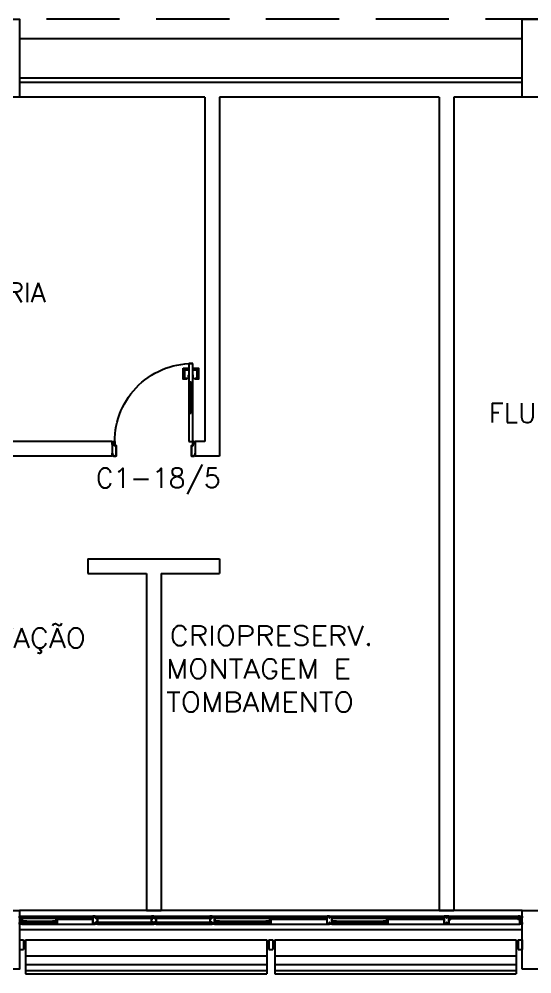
# Model space of a CAD drawing. Header units: millimetres. Extents: x 2801 to 3319, y 1187 to 1422.
# Drawn here: x 3003.17 to 3008.42, y 1251.3 to 1261.07 of the extents above; entities that cross this region are included whole.
import ezdxf

# ---------------------------------------------------------------- set-up
doc = ezdxf.new("R2010")
doc.units = ezdxf.units.MM
doc.linetypes.add('HIDDEN', pattern=[0.375, 0.25, -0.125])
for name, color, linetype in [('AR-ALV', 2, 'Continuous'), ('AR-BRISES', 1, 'Continuous'), ('AR-ESQ', 1, 'Continuous'), ('AR-ESTC', 3, 'Continuous'), ('AR-PEITORIL', 1, 'Continuous'), ('AR-PORTA', 1, 'Continuous'), ('AR-PROJ', 1, 'HIDDEN'), ('AR-SHAFT', 1, 'Continuous'), ('BR-LINHAS', 1, 'Continuous'), ('BR-MONTANTE', 242, 'Continuous'), ('BR-PAINEL', 1, 'Continuous'), ('BR-SUPORTE', 1, 'Continuous'), ('DT-ESQ-BAGUETE-C', 2, 'Continuous'), ('DT-ESQ-BAGUETE-V', 1, 'Continuous'), ('DT-ESQ-CHAPA DOBRADA-V', 1, 'Continuous'), ('DT-ESQ-MARCO-V', 1, 'Continuous'), ('DT-ESQ-PERFIL CADEIRA-C', 2, 'Continuous'), ('DT-ESQ-PERFIL CADEIRA-V', 1, 'Continuous'), ('DT-ESQ-PERFIL U SIMPLES-C', 2, 'Continuous'), ('DT-ESQ-PERFIL U-C', 2, 'Continuous'), ('DT-ESQ-PERFIL U-V', 1, 'Continuous'), ('DT-ESQ-VIDRO-C', 2, 'Continuous'), ('DT-ESQ-VIDRO-V', 2, 'Continuous'), ('ENDEREÇO', 2, 'Continuous'), ('maçaneta', 1, 'Continuous'), ('mov', 1, 'Continuous'), ('PM-PERFIL U-C', 2, 'Continuous'), ('PM-VIDRO', 1, 'Continuous'), ('pm1', 2, 'Continuous'), ('pm2', 2, 'Continuous'), ('TEXTO', 2, 'Continuous')]:
    doc.layers.add(name, color=color, linetype=linetype)
doc.styles.add('S16', font='simplex.shx', dxfattribs={"width": 1.1, "height": 0.16})
doc.styles.add('UNB-100', font='simplex.shx', dxfattribs={"height": 0.2})
doc.styles.add('UNB1-100', font='simplex.shx', dxfattribs={"height": 0.2})

# ---------------------------------------------------------------- blocks, each defined once
blk = doc.blocks.new('EF22-P')
at = {"layer": 'DT-ESQ-BAGUETE-C', "ltscale": 0.1}
for points in [[(0.4225, -0.08), (0.409, -0.08), (0.409, -0.0785), (0.422, -0.0785, 0.414214), (0.4225, -0.078), (0.4225, -0.067, 0.414214), (0.422, -0.0665), (0.409, -0.0665), (0.409, -0.065), (0.4225, -0.065, -0.414214), (0.424, -0.0665), (0.424, -0.0785, -0.414214)], [(0.7015, -0.08), (0.715, -0.08), (0.715, -0.0785), (0.702, -0.0785, -0.414214), (0.7015, -0.078), (0.7015, -0.067, -0.414214), (0.702, -0.0665), (0.715, -0.0665), (0.715, -0.065), (0.7015, -0.065, 0.414214), (0.7, -0.0665), (0.7, -0.0785, 0.414214)], [(2.61, -0.08), (2.5965, -0.08), (2.5965, -0.0785), (2.6095, -0.0785, 0.414214), (2.61, -0.078), (2.61, -0.067, 0.414214), (2.6095, -0.0665), (2.5965, -0.0665), (2.5965, -0.065), (2.61, -0.065, -0.414214), (2.6115, -0.0665), (2.6115, -0.0785, -0.414214)], [(3.1015, -0.08), (3.115, -0.08), (3.115, -0.0785), (3.102, -0.0785, -0.414214), (3.1015, -0.078), (3.1015, -0.067, -0.414214), (3.102, -0.0665), (3.115, -0.0665), (3.115, -0.065), (3.1015, -0.065, 0.414214), (3.1, -0.0665), (3.1, -0.0785, 0.414214)], [(3.81, -0.08), (3.7965, -0.08), (3.7965, -0.0785), (3.8095, -0.0785, 0.414214), (3.81, -0.078), (3.81, -0.067, 0.414214), (3.8095, -0.0665), (3.7965, -0.0665), (3.7965, -0.065), (3.81, -0.065, -0.414214), (3.8115, -0.0665), (3.8115, -0.0785, -0.414214)], [(4.3015, -0.08), (4.315, -0.08), (4.315, -0.0785), (4.302, -0.0785, -0.414214), (4.3015, -0.078), (4.3015, -0.067, -0.414214), (4.302, -0.0665), (4.315, -0.0665), (4.315, -0.065), (4.3015, -0.065, 0.414214), (4.3, -0.0665), (4.3, -0.0785, 0.414214)], [(4.414, -0.075), (4.4005, -0.075), (4.4005, -0.0735), (4.414, -0.0735), (4.414, -0.0615), (4.4005, -0.0615), (4.4005, -0.06), (4.414, -0.06, -0.414214), (4.4155, -0.0615), (4.4155, -0.0735, -0.414214)], [(5.111, -0.075), (5.1245, -0.075), (5.1245, -0.0735), (5.111, -0.0735), (5.111, -0.0615), (5.1245, -0.0615), (5.1245, -0.06), (5.111, -0.06, 0.414214), (5.1095, -0.0615), (5.1095, -0.0735, 0.414214)], [(0.0735, -0.125), (0.06, -0.125), (0.06, -0.1235), (0.073, -0.1235, 0.414214), (0.0735, -0.123), (0.0735, -0.112, 0.414214), (0.073, -0.1115), (0.06, -0.1115), (0.06, -0.11), (0.0735, -0.11, -0.414214), (0.075, -0.1115), (0.075, -0.1235, -0.414214)], [(0.339, -0.125), (0.3525, -0.125), (0.3525, -0.1235), (0.3395, -0.1235, -0.414214), (0.339, -0.123), (0.339, -0.112, -0.414214), (0.3395, -0.1115), (0.3525, -0.1115), (0.3525, -0.11), (0.339, -0.11, 0.414214), (0.3375, -0.1115), (0.3375, -0.1235, 0.414214)], [(2.0485, -0.125), (2.035, -0.125), (2.035, -0.1235), (2.048, -0.1235, 0.414214), (2.0485, -0.123), (2.0485, -0.112, 0.414214), (2.048, -0.1115), (2.035, -0.1115), (2.035, -0.11), (2.0485, -0.11, -0.414214), (2.05, -0.1115), (2.05, -0.1235, -0.414214)], [(2.5265, -0.125), (2.54, -0.125), (2.54, -0.1235), (2.527, -0.1235, -0.414214), (2.5265, -0.123), (2.5265, -0.112, -0.414214), (2.527, -0.1115), (2.54, -0.1115), (2.54, -0.11), (2.5265, -0.11, 0.414214), (2.525, -0.1115), (2.525, -0.1235, 0.414214)], [(3.2485, -0.125), (3.235, -0.125), (3.235, -0.1235), (3.248, -0.1235, 0.414214), (3.2485, -0.123), (3.2485, -0.112, 0.414214), (3.248, -0.1115), (3.235, -0.1115), (3.235, -0.11), (3.2485, -0.11, -0.414214), (3.25, -0.1115), (3.25, -0.1235, -0.414214)], [(3.7265, -0.125), (3.74, -0.125), (3.74, -0.1235), (3.727, -0.1235, -0.414214), (3.7265, -0.123), (3.7265, -0.112, -0.414214), (3.727, -0.1115), (3.74, -0.1115), (3.74, -0.11), (3.7265, -0.11, 0.414214), (3.725, -0.1115), (3.725, -0.1235, 0.414214)]]:
    blk.add_lwpolyline(points, format="xyb", close=True, dxfattribs=at)
at = {"layer": 'DT-ESQ-BAGUETE-V', "ltscale": 0.1}
for p, q in [((0.4225, -0.065), (0.7015, -0.065)), ((2.61, -0.065), (3.1015, -0.065)), ((3.81, -0.065), (4.3015, -0.065)), ((0.0735, -0.11), (0.339, -0.11)), ((2.0485, -0.11), (2.5265, -0.11)), ((3.2485, -0.11), (3.7265, -0.11))]:
    blk.add_line(p, q, dxfattribs=at)
at = {"layer": 'DT-ESQ-CHAPA DOBRADA-V', "ltscale": 0.1}
for p, q in [((0.025, -0.077), (0.374, -0.077)), ((0.025, -0.08), (0.374, -0.08)), ((2, -0.077), (2.5615, -0.077)), ((2, -0.08), (2.5615, -0.08)), ((3.2, -0.077), (3.7615, -0.077)), ((3.2, -0.08), (3.7615, -0.08))]:
    blk.add_line(p, q, dxfattribs=at)
at = {"layer": 'DT-ESQ-MARCO-V', "ltscale": 0.1}
for p, q in [((0.7985, -0.06), (1.3515, -0.06)), ((1.3985, -0.06), (1.9515, -0.06)), ((4.3985, -0.06), (5.1265, -0.06)), ((0.7985, -0.14), (1.3515, -0.14)), ((1.3985, -0.14), (1.9515, -0.14)), ((4.3985, -0.14), (5.1265, -0.14))]:
    blk.add_line(p, q, dxfattribs=at)
at = {"layer": 'DT-ESQ-PERFIL CADEIRA-C', "ltscale": 0.1}
for p, q in [((0.376, -0.0885), (0.4225, -0.0885)), ((0.75, -0.0885), (0.7015, -0.0885)), ((2.5635, -0.0885), (2.61, -0.0885)), ((3.15, -0.0885), (3.1015, -0.0885)), ((3.7635, -0.0885), (3.81, -0.0885)), ((4.35, -0.0885), (4.3015, -0.0885)), ((0.025, -0.1335), (0.0735, -0.1335)), ((0.3855, -0.1335), (0.339, -0.1335)), ((2, -0.1335), (2.0485, -0.1335)), ((2.573, -0.1335), (2.5265, -0.1335)), ((3.2, -0.1335), (3.2485, -0.1335)), ((3.773, -0.1335), (3.7265, -0.1335))]:
    blk.add_line(p, q, dxfattribs=at)
for points in [[(0.4225, -0.087, -1), (0.4225, -0.09), (0.376, -0.09, -0.414214), (0.374, -0.088), (0.374, -0.067, -0.414214), (0.376, -0.065), (0.4075, -0.065, -0.414214), (0.409, -0.0665), (0.409, -0.087)], [(0.409, -0.0885, -0.198913), (0.4079, -0.0881, -0.198913), (0.4075, -0.087), (0.4075, -0.067, 0.414214), (0.407, -0.0665), (0.376, -0.0665, 0.414214), (0.3755, -0.067), (0.3755, -0.088, 0.414214), (0.376, -0.0885)], [(0.7015, -0.09), (0.75, -0.09), (0.75, -0.0885), (0.715, -0.0885, 0.198912), (0.7161, -0.0881, 0.198913), (0.7165, -0.087), (0.7165, -0.067, -0.414214), (0.717, -0.0665), (0.75, -0.0665), (0.75, -0.065), (0.7165, -0.065, 0.414214), (0.715, -0.0665), (0.715, -0.0785), (0.715, -0.08), (0.715, -0.087), (0.7015, -0.087, 1)], [(2.61, -0.087, -1), (2.61, -0.09), (2.5635, -0.09, -0.414214), (2.5615, -0.088), (2.5615, -0.067, -0.414214), (2.5635, -0.065), (2.595, -0.065, -0.414214), (2.5965, -0.0665), (2.5965, -0.087)], [(2.5965, -0.0885, -0.198913), (2.5954, -0.0881, -0.198913), (2.595, -0.087), (2.595, -0.067, 0.414214), (2.5945, -0.0665), (2.5635, -0.0665, 0.414214), (2.563, -0.067), (2.563, -0.088, 0.414214), (2.5635, -0.0885)], [(3.1015, -0.09), (3.15, -0.09), (3.15, -0.0885), (3.115, -0.0885, 0.198912), (3.1161, -0.0881, 0.198913), (3.1165, -0.087), (3.1165, -0.067, -0.414214), (3.117, -0.0665), (3.15, -0.0665), (3.15, -0.065), (3.1165, -0.065, 0.414214), (3.115, -0.0665), (3.115, -0.0785), (3.115, -0.08), (3.115, -0.087), (3.1015, -0.087, 1)], [(3.81, -0.087, -1), (3.81, -0.09), (3.7635, -0.09, -0.414214), (3.7615, -0.088), (3.7615, -0.067, -0.414214), (3.7635, -0.065), (3.795, -0.065, -0.414214), (3.7965, -0.0665), (3.7965, -0.087)], [(3.7965, -0.0885, -0.198913), (3.7954, -0.0881, -0.198913), (3.795, -0.087), (3.795, -0.067, 0.414214), (3.7945, -0.0665), (3.7635, -0.0665, 0.414214), (3.763, -0.067), (3.763, -0.088, 0.414214), (3.7635, -0.0885)], [(4.3015, -0.09), (4.35, -0.09), (4.35, -0.0885), (4.315, -0.0885, 0.198912), (4.3161, -0.0881, 0.198913), (4.3165, -0.087), (4.3165, -0.067, -0.414214), (4.317, -0.0665), (4.35, -0.0665), (4.35, -0.065), (4.3165, -0.065, 0.414214), (4.315, -0.0665), (4.315, -0.0785), (4.315, -0.08), (4.315, -0.087), (4.3015, -0.087, 1)], [(0.0735, -0.135), (0.025, -0.135), (0.025, -0.1335), (0.06, -0.1335, -0.198912), (0.0589, -0.1331, -0.198913), (0.0585, -0.132), (0.0585, -0.112, 0.414214), (0.058, -0.1115), (0.025, -0.1115), (0.025, -0.11), (0.0585, -0.11, -0.414214), (0.06, -0.1115), (0.06, -0.1235), (0.06, -0.125), (0.06, -0.132), (0.0735, -0.132, -1)], [(0.339, -0.132, 1), (0.339, -0.135), (0.3855, -0.135, 0.414214), (0.3875, -0.133), (0.3875, -0.112, 0.414214), (0.3855, -0.11), (0.354, -0.11, 0.414214), (0.3525, -0.1115), (0.3525, -0.132)], [(0.3525, -0.1335, 0.198913), (0.3536, -0.1331, 0.198913), (0.354, -0.132), (0.354, -0.112, -0.414214), (0.3545, -0.1115), (0.3855, -0.1115, -0.414214), (0.386, -0.112), (0.386, -0.133, -0.414214), (0.3855, -0.1335)], [(2.0485, -0.135), (2, -0.135), (2, -0.1335), (2.035, -0.1335, -0.198912), (2.0339, -0.1331, -0.198913), (2.0335, -0.132), (2.0335, -0.112, 0.414214), (2.033, -0.1115), (2, -0.1115), (2, -0.11), (2.0335, -0.11, -0.414214), (2.035, -0.1115), (2.035, -0.1235), (2.035, -0.125), (2.035, -0.132), (2.0485, -0.132, -1)], [(2.5265, -0.132, 1), (2.5265, -0.135), (2.573, -0.135, 0.414214), (2.575, -0.133), (2.575, -0.112, 0.414214), (2.573, -0.11), (2.5415, -0.11, 0.414214), (2.54, -0.1115), (2.54, -0.132)], [(2.54, -0.1335, 0.198913), (2.5411, -0.1331, 0.198913), (2.5415, -0.132), (2.5415, -0.112, -0.414214), (2.542, -0.1115), (2.573, -0.1115, -0.414214), (2.5735, -0.112), (2.5735, -0.133, -0.414214), (2.573, -0.1335)], [(3.2485, -0.135), (3.2, -0.135), (3.2, -0.1335), (3.235, -0.1335, -0.198912), (3.2339, -0.1331, -0.198913), (3.2335, -0.132), (3.2335, -0.112, 0.414214), (3.233, -0.1115), (3.2, -0.1115), (3.2, -0.11), (3.2335, -0.11, -0.414214), (3.235, -0.1115), (3.235, -0.1235), (3.235, -0.125), (3.235, -0.132), (3.2485, -0.132, -1)], [(3.7265, -0.132, 1), (3.7265, -0.135), (3.773, -0.135, 0.414214), (3.775, -0.133), (3.775, -0.112, 0.414214), (3.773, -0.11), (3.7415, -0.11, 0.414214), (3.74, -0.1115), (3.74, -0.132)], [(3.74, -0.1335, 0.198913), (3.7411, -0.1331, 0.198913), (3.7415, -0.132), (3.7415, -0.112, -0.414214), (3.742, -0.1115), (3.773, -0.1115, -0.414214), (3.7735, -0.112), (3.7735, -0.133, -0.414214), (3.773, -0.1335)]]:
    blk.add_lwpolyline(points, format="xyb", close=True, dxfattribs=at)
at = {"layer": 'DT-ESQ-PERFIL CADEIRA-V', "ltscale": 0.1}
for p, q in [((0.4075, -0.09), (0.7015, -0.09)), ((2.595, -0.09), (3.1015, -0.09)), ((3.795, -0.09), (4.3015, -0.09)), ((0.0735, -0.135), (0.339, -0.135)), ((2.0485, -0.135), (2.5265, -0.135)), ((3.2485, -0.135), (3.7265, -0.135))]:
    blk.add_line(p, q, dxfattribs=at)
at = {"layer": 'DT-ESQ-PERFIL U SIMPLES-C', "ltscale": 0.1}
for points in [[(0.376, -0.102), (0.384, -0.102), (0.384, -0.1005), (0.376, -0.1005, -0.414214), (0.3755, -0.1), (0.3755, -0.092, -0.414214), (0.376, -0.0915), (0.384, -0.0915), (0.384, -0.09), (0.376, -0.09, 0.414214), (0.374, -0.092), (0.374, -0.1, 0.414214)], [(2.5635, -0.102), (2.5715, -0.102), (2.5715, -0.1005), (2.5635, -0.1005, -0.414214), (2.563, -0.1), (2.563, -0.092, -0.414214), (2.5635, -0.0915), (2.5715, -0.0915), (2.5715, -0.09), (2.5635, -0.09, 0.414214), (2.5615, -0.092), (2.5615, -0.1, 0.414214)], [(3.7635, -0.102), (3.7715, -0.102), (3.7715, -0.1005), (3.7635, -0.1005, -0.414214), (3.763, -0.1), (3.763, -0.092, -0.414214), (3.7635, -0.0915), (3.7715, -0.0915), (3.7715, -0.09), (3.7635, -0.09, 0.414214), (3.7615, -0.092), (3.7615, -0.1, 0.414214)], [(0.3855, -0.098), (0.3775, -0.098), (0.3775, -0.0995), (0.3855, -0.0995, -0.414214), (0.386, -0.1), (0.386, -0.108, -0.414214), (0.3855, -0.1085), (0.3775, -0.1085), (0.3775, -0.11), (0.3855, -0.11, 0.414214), (0.3875, -0.108), (0.3875, -0.1, 0.414214)], [(2.573, -0.098), (2.565, -0.098), (2.565, -0.0995), (2.573, -0.0995, -0.414214), (2.5735, -0.1), (2.5735, -0.108, -0.414214), (2.573, -0.1085), (2.565, -0.1085), (2.565, -0.11), (2.573, -0.11, 0.414214), (2.575, -0.108), (2.575, -0.1, 0.414214)], [(3.773, -0.098), (3.765, -0.098), (3.765, -0.0995), (3.773, -0.0995, -0.414214), (3.7735, -0.1), (3.7735, -0.108, -0.414214), (3.773, -0.1085), (3.765, -0.1085), (3.765, -0.11), (3.773, -0.11, 0.414214), (3.775, -0.108), (3.775, -0.1, 0.414214)]]:
    blk.add_lwpolyline(points, format="xyb", close=True, dxfattribs=at)
at = {"layer": 'DT-ESQ-PERFIL U-C', "ltscale": 0.1}
for points in [[(0, -0.0615, -0.414214), (0.0015, -0.06), (0.0235, -0.06, -0.414214), (0.025, -0.0615), (0.025, -0.1385, -0.414214), (0.0235, -0.14), (0.0015, -0.14, -0.414214), (0, -0.1385), (0, -0.125), (0.0015, -0.125), (0.0015, -0.138, 0.414214), (0.002, -0.1385), (0.023, -0.1385, 0.414214), (0.0235, -0.138), (0.0235, -0.062, 0.414214), (0.023, -0.0615), (0.002, -0.0615, 0.414214), (0.0015, -0.062), (0.0015, -0.075), (0, -0.075)], [(0.775, -0.0615, 0.414214), (0.7735, -0.06), (0.7515, -0.06, 0.414214), (0.75, -0.0615), (0.75, -0.1385, 0.414214), (0.7515, -0.14), (0.7735, -0.14, 0.414214), (0.775, -0.1385), (0.775, -0.125), (0.7735, -0.125), (0.7735, -0.138, -0.414214), (0.773, -0.1385), (0.752, -0.1385, -0.414214), (0.7515, -0.138), (0.7515, -0.062, -0.414214), (0.752, -0.0615), (0.773, -0.0615, -0.414214), (0.7735, -0.062), (0.7735, -0.075), (0.775, -0.075)], [(0.8, -0.1285), (0.8, -0.1385, -0.414214), (0.7985, -0.14), (0.7765, -0.14, -0.414214), (0.775, -0.1385), (0.775, -0.125), (0.7765, -0.125), (0.7765, -0.138, 0.414214), (0.777, -0.1385), (0.798, -0.1385, 0.414214), (0.7985, -0.138), (0.7985, -0.1285), (0.7855, -0.1285, -0.414214), (0.784, -0.127), (0.784, -0.117, -0.414214), (0.7855, -0.1155), (0.7985, -0.1155), (0.7985, -0.0845), (0.7855, -0.0845, -0.414214), (0.784, -0.083), (0.784, -0.073, -0.414214), (0.7855, -0.0715), (0.7985, -0.0715), (0.7985, -0.062, 0.414214), (0.798, -0.0615), (0.777, -0.0615, 0.414214), (0.7765, -0.062), (0.7765, -0.075), (0.775, -0.075), (0.775, -0.0615, -0.414214), (0.7765, -0.06), (0.7985, -0.06, -0.414214), (0.8, -0.0615), (0.8, -0.0715, -0.414214), (0.7985, -0.073), (0.7855, -0.073), (0.7855, -0.083), (0.7985, -0.083), (0.7985, -0.083, -0.414214), (0.8, -0.0845), (0.8, -0.1155, -0.414214), (0.7985, -0.117), (0.7985, -0.117), (0.7855, -0.117), (0.7855, -0.127), (0.7985, -0.127, -0.414214)], [(1.35, -0.1285), (1.35, -0.1385, 0.414214), (1.3515, -0.14), (1.3735, -0.14, 0.414214), (1.375, -0.1385), (1.375, -0.125), (1.3735, -0.125), (1.3735, -0.138, -0.414214), (1.373, -0.1385), (1.352, -0.1385, -0.414214), (1.3515, -0.138), (1.3515, -0.1285), (1.3645, -0.1285, 0.414214), (1.366, -0.127), (1.366, -0.117, 0.414214), (1.3645, -0.1155), (1.3515, -0.1155), (1.3515, -0.0845), (1.3645, -0.0845, 0.414214), (1.366, -0.083), (1.366, -0.073, 0.414214), (1.3645, -0.0715), (1.3515, -0.0715), (1.3515, -0.062, -0.414214), (1.352, -0.0615), (1.373, -0.0615, -0.414214), (1.3735, -0.062), (1.3735, -0.075), (1.375, -0.075), (1.375, -0.0615, 0.414214), (1.3735, -0.06), (1.3515, -0.06, 0.414214), (1.35, -0.0615), (1.35, -0.0715, 0.414214), (1.3515, -0.073), (1.3645, -0.073), (1.3645, -0.083), (1.3515, -0.083), (1.3515, -0.083, 0.414214), (1.35, -0.0845), (1.35, -0.1155, 0.414214), (1.3515, -0.117), (1.3515, -0.117), (1.3645, -0.117), (1.3645, -0.127), (1.3515, -0.127, 0.414214)], [(1.4, -0.1285), (1.4, -0.1385, -0.414214), (1.3985, -0.14), (1.3765, -0.14, -0.414214), (1.375, -0.1385), (1.375, -0.125), (1.3765, -0.125), (1.3765, -0.138, 0.414214), (1.377, -0.1385), (1.398, -0.1385, 0.414214), (1.3985, -0.138), (1.3985, -0.1285), (1.3855, -0.1285, -0.414214), (1.384, -0.127), (1.384, -0.117, -0.414214), (1.3855, -0.1155), (1.3985, -0.1155), (1.3985, -0.0845), (1.3855, -0.0845, -0.414214), (1.384, -0.083), (1.384, -0.073, -0.414214), (1.3855, -0.0715), (1.3985, -0.0715), (1.3985, -0.062, 0.414214), (1.398, -0.0615), (1.377, -0.0615, 0.414214), (1.3765, -0.062), (1.3765, -0.075), (1.375, -0.075), (1.375, -0.0615, -0.414214), (1.3765, -0.06), (1.3985, -0.06, -0.414214), (1.4, -0.0615), (1.4, -0.0715, -0.414214), (1.3985, -0.073), (1.3855, -0.073), (1.3855, -0.083), (1.3985, -0.083), (1.3985, -0.083, -0.414214), (1.4, -0.0845), (1.4, -0.1155, -0.414214), (1.3985, -0.117), (1.3985, -0.117), (1.3855, -0.117), (1.3855, -0.127), (1.3985, -0.127, -0.414214)], [(1.95, -0.1285), (1.95, -0.1385, 0.414214), (1.9515, -0.14), (1.9735, -0.14, 0.414214), (1.975, -0.1385), (1.975, -0.125), (1.9735, -0.125), (1.9735, -0.138, -0.414214), (1.973, -0.1385), (1.952, -0.1385, -0.414214), (1.9515, -0.138), (1.9515, -0.1285), (1.9645, -0.1285, 0.414214), (1.966, -0.127), (1.966, -0.117, 0.414214), (1.9645, -0.1155), (1.9515, -0.1155), (1.9515, -0.0845), (1.9645, -0.0845, 0.414214), (1.966, -0.083), (1.966, -0.073, 0.414214), (1.9645, -0.0715), (1.9515, -0.0715), (1.9515, -0.062, -0.414214), (1.952, -0.0615), (1.973, -0.0615, -0.414214), (1.9735, -0.062), (1.9735, -0.075), (1.975, -0.075), (1.975, -0.0615, 0.414214), (1.9735, -0.06), (1.9515, -0.06, 0.414214), (1.95, -0.0615), (1.95, -0.0715, 0.414214), (1.9515, -0.073), (1.9645, -0.073), (1.9645, -0.083), (1.9515, -0.083), (1.9515, -0.083, 0.414214), (1.95, -0.0845), (1.95, -0.1155, 0.414214), (1.9515, -0.117), (1.9515, -0.117), (1.9645, -0.117), (1.9645, -0.127), (1.9515, -0.127, 0.414214)], [(1.975, -0.0615, -0.414214), (1.9765, -0.06), (1.9985, -0.06, -0.414214), (2, -0.0615), (2, -0.1385, -0.414214), (1.9985, -0.14), (1.9765, -0.14, -0.414214), (1.975, -0.1385), (1.975, -0.125), (1.9765, -0.125), (1.9765, -0.138, 0.414214), (1.977, -0.1385), (1.998, -0.1385, 0.414214), (1.9985, -0.138), (1.9985, -0.062, 0.414214), (1.998, -0.0615), (1.977, -0.0615, 0.414214), (1.9765, -0.062), (1.9765, -0.075), (1.975, -0.075)], [(3.175, -0.0615, 0.414214), (3.1735, -0.06), (3.1515, -0.06, 0.414214), (3.15, -0.0615), (3.15, -0.1385, 0.414214), (3.1515, -0.14), (3.1735, -0.14, 0.414214), (3.175, -0.1385), (3.175, -0.125), (3.1735, -0.125), (3.1735, -0.138, -0.414214), (3.173, -0.1385), (3.152, -0.1385, -0.414214), (3.1515, -0.138), (3.1515, -0.062, -0.414214), (3.152, -0.0615), (3.173, -0.0615, -0.414214), (3.1735, -0.062), (3.1735, -0.075), (3.175, -0.075)], [(3.175, -0.0615, -0.414214), (3.1765, -0.06), (3.1985, -0.06, -0.414214), (3.2, -0.0615), (3.2, -0.1385, -0.414214), (3.1985, -0.14), (3.1765, -0.14, -0.414214), (3.175, -0.1385), (3.175, -0.125), (3.1765, -0.125), (3.1765, -0.138, 0.414214), (3.177, -0.1385), (3.198, -0.1385, 0.414214), (3.1985, -0.138), (3.1985, -0.062, 0.414214), (3.198, -0.0615), (3.177, -0.0615, 0.414214), (3.1765, -0.062), (3.1765, -0.075), (3.175, -0.075)], [(4.375, -0.0615, 0.414214), (4.3735, -0.06), (4.3515, -0.06, 0.414214), (4.35, -0.0615), (4.35, -0.1385, 0.414214), (4.3515, -0.14), (4.3735, -0.14, 0.414214), (4.375, -0.1385), (4.375, -0.125), (4.3735, -0.125), (4.3735, -0.138, -0.414214), (4.373, -0.1385), (4.352, -0.1385, -0.414214), (4.3515, -0.138), (4.3515, -0.062, -0.414214), (4.352, -0.0615), (4.373, -0.0615, -0.414214), (4.3735, -0.062), (4.3735, -0.075), (4.375, -0.075)]]:
    blk.add_lwpolyline(points, format="xyb", close=True, dxfattribs=at)
for points in [[(4.4, -0.0905), (4.4, -0.0905, 0.414214), (4.3985, -0.092), (4.3985, -0.1385), (4.3765, -0.1385), (4.3765, -0.125), (4.375, -0.125), (4.375, -0.1385, 0.414214), (4.3765, -0.14), (4.3985, -0.14, 0.414214), (4.4, -0.1385), (4.4, -0.092), (4.4135, -0.092, 1), (4.4135, -0.089), (4.4, -0.089), (4.4, -0.0615, 0.414214), (4.3985, -0.06), (4.3765, -0.06, 0.414214), (4.375, -0.0615), (4.375, -0.075), (4.3765, -0.075), (4.3765, -0.0615), (4.3985, -0.0615), (4.3985, -0.089, 0.414214), (4.4, -0.0905), (4.4135, -0.0905)], [(5.125, -0.0905), (5.125, -0.0905, -0.414214), (5.1265, -0.092), (5.1265, -0.1385), (5.1485, -0.1385), (5.1485, -0.125), (5.15, -0.125), (5.15, -0.1385, -0.414214), (5.1485, -0.14), (5.1265, -0.14, -0.414214), (5.125, -0.1385), (5.125, -0.092), (5.1115, -0.092, -1), (5.1115, -0.089), (5.125, -0.089), (5.125, -0.0615, -0.414214), (5.1265, -0.06), (5.1485, -0.06, -0.414214), (5.15, -0.0615), (5.15, -0.075), (5.1485, -0.075), (5.1485, -0.0615), (5.1265, -0.0615), (5.1265, -0.089, -0.414214), (5.125, -0.0905), (5.1115, -0.0905)]]:
    blk.add_lwpolyline(points, format="xyb", dxfattribs=at)
at = {"layer": 'DT-ESQ-PERFIL U-V', "ltscale": 0.1}
for p, q in [((0.0235, -0.06), (0.7515, -0.06)), ((1.9985, -0.06), (3.1515, -0.06)), ((3.1985, -0.06), (4.3515, -0.06)), ((0.0235, -0.14), (0.7515, -0.14)), ((1.9985, -0.14), (3.1515, -0.14)), ((3.1985, -0.14), (4.3515, -0.14))]:
    blk.add_line(p, q, dxfattribs=at)
at = {"layer": 'DT-ESQ-VIDRO-C', "ltscale": 0.1}
for points in [[(0.7125, -0.085), (0.7125, -0.082), (0.4115, -0.082), (0.4115, -0.085)], [(1.3625, -0.081), (1.3625, -0.075), (0.7875, -0.075), (0.7875, -0.081)], [(1.9625, -0.081), (1.9625, -0.075), (1.3875, -0.075), (1.3875, -0.081)], [(3.1125, -0.085), (3.1125, -0.082), (2.599, -0.082), (2.599, -0.085)], [(4.3125, -0.085), (4.3125, -0.082), (3.799, -0.082), (3.799, -0.085)], [(4.402, -0.087), (4.402, -0.077), (5.123, -0.077), (5.123, -0.087)], [(0.063, -0.13), (0.063, -0.127), (0.3495, -0.127), (0.3495, -0.13)], [(2.038, -0.13), (2.038, -0.127), (2.537, -0.127), (2.537, -0.13)], [(3.238, -0.13), (3.238, -0.127), (3.737, -0.127), (3.737, -0.13)]]:
    blk.add_lwpolyline(points, close=True, dxfattribs=at)
at = {"layer": 'DT-ESQ-VIDRO-V', "ltscale": 0.1}
for points in [[(1.3625, -0.119), (1.3625, -0.125), (0.7875, -0.125), (0.7875, -0.119)], [(1.9625, -0.119), (1.9625, -0.125), (1.3875, -0.125), (1.3875, -0.119)]]:
    blk.add_lwpolyline(points, close=True, dxfattribs=at)
blk = doc.blocks.new('BR-MODULO1')
at = {"layer": 'BR-LINHAS'}
for p, q in [((0.06, -0.2648), (2.535, -0.2648)), ((2.615, -0.2648), (5.09, -0.2648)), ((0.06, -0.3524), (2.535, -0.3524)), ((2.615, -0.3524), (5.09, -0.3524)), ((0.06, -0.4147), (2.535, -0.4147)), ((2.615, -0.4147), (5.09, -0.4147))]:
    blk.add_line(p, q, dxfattribs=at)
at = {"layer": 'BR-MONTANTE'}
for p, q in [((0, -0.1), (0, -0.2)), ((0, -0.1), (0.04, -0.1)), ((0.04, -0.1), (0.04, -0.2)), ((2.5547, -0.1), (2.5947, -0.1)), ((2.5547, -0.1), (2.5547, -0.2)), ((2.5947, -0.1), (2.5947, -0.2)), ((5.11, -0.1), (5.11, -0.2)), ((5.11, -0.1), (5.15, -0.1)), ((5.15, -0.1), (5.15, -0.2)), ((0, -0.2), (0.04, -0.2)), ((2.5547, -0.2), (2.5947, -0.2)), ((5.11, -0.2), (5.15, -0.2))]:
    blk.add_line(p, q, dxfattribs=at)
at = {"layer": 'BR-PAINEL'}
for p, q in [((0.06, -0.1), (2.535, -0.1)), ((0.06, -0.1), (0.06, -0.45)), ((2.535, -0.1), (2.535, -0.45)), ((2.615, -0.1), (2.615, -0.45)), ((2.615, -0.1), (5.09, -0.1)), ((5.09, -0.1), (5.09, -0.45)), ((0.06, -0.45), (2.535, -0.45)), ((2.615, -0.45), (5.09, -0.45))]:
    blk.add_line(p, q, dxfattribs=at)
at = {"layer": 'BR-SUPORTE'}
for p, q in [((0.04, -0.14), (0.06, -0.14)), ((0.04, -0.16), (0.06, -0.16)), ((0.05, -0.14), (0.05, -0.16)), ((2.5347, -0.14), (2.5547, -0.14)), ((2.5347, -0.16), (2.5547, -0.16)), ((2.5447, -0.14), (2.5447, -0.16)), ((2.6147, -0.14), (2.5947, -0.14)), ((2.6147, -0.16), (2.5947, -0.16)), ((2.6047, -0.14), (2.6047, -0.16)), ((5.09, -0.14), (5.11, -0.14)), ((5.09, -0.16), (5.11, -0.16)), ((5.1, -0.14), (5.1, -0.16))]:
    blk.add_line(p, q, dxfattribs=at)
blk = doc.blocks.new('PM3V')
at = {"layer": 'maçaneta'}
for points in [[(0.02, 0.9), (-0.035, 0.9), (-0.035, 0.79), (0, 0.79), (0, 0.8), (-0.02, 0.8), (-0.02, 0.8785, -0.414214), (-0.0185, 0.88), (0.02, 0.88)], [(0.125, 0.9), (0.07, 0.9), (0.07, 0.88), (0.1085, 0.88, -0.414214), (0.11, 0.8785), (0.11, 0.8), (0.09, 0.8), (0.09, 0.79), (0.125, 0.79)]]:
    blk.add_lwpolyline(points, format="xyb", close=True, dxfattribs=at)
for points in [[(0.02, 0.79), (0.02, 0.83), (0.025, 0.83), (0.025, 0.79)], [(0.07, 0.79), (0.07, 0.83), (0.065, 0.83), (0.065, 0.79)]]:
    blk.add_lwpolyline(points, close=True, dxfattribs=at)
at = {"layer": 'mov'}
blk.add_arc((0.025, 0.15), 0.8, 356.84716, 90, dxfattribs=at)
at = {"layer": 'PM-PERFIL U-C'}
for p, q in [((0, 0.12), (0, 0.1385)), ((0.002, 0.12), (0, 0.12)), ((0.0015, 0.14), (0.01, 0.14)), ((0.002, 0.138), (0.002, 0.12)), ((0.0105, 0.138), (0.002, 0.138)), ((0.01, 0.14), (0.01, 0.1485)), ((0.0115, 0.15), (0.0235, 0.15)), ((0.012, 0.148), (0.012, 0.1395)), ((0.023, 0.148), (0.012, 0.148)), ((0.023, 0.1085), (0.023, 0.148)), ((0.038, 0.107), (0.0245, 0.107)), ((0.025, 0.1485), (0.025, 0.109)), ((0.0385, 0.109), (0.025, 0.109)), ((0.038, 0.107), (0.038, 0.002)), ((0.04, 0.1075), (0.04, 0.0015)), ((0.81, 0.1075), (0.81, 0.0015)), ((0.8115, 0.109), (0.825, 0.109)), ((0.812, 0.107), (0.8255, 0.107)), ((0.812, 0.107), (0.812, 0.002)), ((0.825, 0.1485), (0.825, 0.109)), ((0.8385, 0.15), (0.8265, 0.15)), ((0.827, 0.148), (0.838, 0.148)), ((0.827, 0.1085), (0.827, 0.148)), ((0.838, 0.148), (0.838, 0.1395)), ((0.8395, 0.138), (0.848, 0.138)), ((0.84, 0.14), (0.84, 0.1485)), ((0.8485, 0.14), (0.84, 0.14)), ((0.848, 0.138), (0.848, 0.12)), ((0.848, 0.12), (0.85, 0.12)), ((0.85, 0.12), (0.85, 0.1385)), ((0, 0.03), (0.002, 0.03)), ((0, 0.0115), (0, 0.03)), ((0.01, 0.01), (0.0015, 0.01)), ((0.002, 0.03), (0.002, 0.012)), ((0.002, 0.012), (0.0105, 0.012)), ((0.01, 0.0015), (0.01, 0.01)), ((0.0385, 0), (0.0115, 0)), ((0.012, 0.0105), (0.012, 0.002)), ((0.012, 0.002), (0.038, 0.002)), ((0.8115, 0), (0.8385, 0)), ((0.838, 0.002), (0.812, 0.002)), ((0.838, 0.0105), (0.838, 0.002)), ((0.848, 0.012), (0.8395, 0.012)), ((0.84, 0.0015), (0.84, 0.01)), ((0.84, 0.01), (0.8485, 0.01)), ((0.85, 0.03), (0.848, 0.03)), ((0.848, 0.03), (0.848, 0.012)), ((0.85, 0.0115), (0.85, 0.03))]:
    blk.add_line(p, q, dxfattribs=at)
for centre, start, end in [((0.0015, 0.1385), 90, 180), ((0.0115, 0.1485), 90, 180), ((0.0105, 0.1395), 270, 0), ((0.0245, 0.1085), 180, 270), ((0.0235, 0.1485), 360, 90), ((0.0385, 0.1075), 0, 90), ((0.8115, 0.1075), 90, 180), ((0.8265, 0.1485), 90, 180), ((0.8255, 0.1085), 270, 0), ((0.8395, 0.1395), 180, 270), ((0.8385, 0.1485), 0, 90), ((0.8485, 0.1385), 0, 90), ((0.0015, 0.0115), 180, 270), ((0.0115, 0.0015), 180, 270), ((0.0105, 0.0105), 0, 90), ((0.0385, 0.0015), 269.93864, 0), ((0.8115, 0.0015), 180, 270.06136), ((0.8395, 0.0105), 90, 180), ((0.8385, 0.0015), 270, 0), ((0.8485, 0.0115), 270, 0)]:
    blk.add_arc(centre, 0.0015, start, end, dxfattribs=at)
at = {"layer": 'PM-VIDRO'}
for p, q in [((0.04, 0.45), (0.04, 0.75)), ((0.05, 0.75), (0.05, 0.45))]:
    blk.add_line(p, q, dxfattribs=at)
at = {"layer": 'pm1'}
for p, q in [((0.025, 0.95), (0.065, 0.95)), ((0.025, 0.75), (0.025, 0.95)), ((0.065, 0.95), (0.065, 0.76)), ((0.04, 0.75), (0.025, 0.75)), ((0.065, 0.76), (0.04, 0.76)), ((0.04, 0.75), (0.04, 0.76)), ((0.05, 0.76), (0.05, 0.75)), ((0.065, 0.75), (0.05, 0.75)), ((0.065, 0.76), (0.065, 0.75)), ((0.025, 0.15), (0.025, 0.45)), ((0.04, 0.45), (0.025, 0.45)), ((0.04, 0.44), (0.04, 0.45)), ((0.065, 0.44), (0.04, 0.44)), ((0.065, 0.45), (0.05, 0.45)), ((0.05, 0.45), (0.05, 0.44)), ((0.065, 0.45), (0.065, 0.44)), ((0.065, 0.44), (0.065, 0.15)), ((0.065, 0.15), (0.025, 0.15))]:
    blk.add_line(p, q, dxfattribs=at)
at = {"layer": 'pm2'}
for p, q in [((0.025, 0.45), (0.025, 0.75)), ((0.065, 0.75), (0.065, 0.45)), ((0.025, 0.15), (0.025, 0.109)), ((0.025, 0.109), (0.035, 0.109)), ((0.8252, 0.109), (0.8152, 0.109)), ((0.8152, 0), (0.8402, 0)), ((0.8402, 0.01), (0.8502, 0.01)), ((0.8402, 0), (0.8402, 0.01))]:
    blk.add_line(p, q, dxfattribs=at)

msp = doc.modelspace()

# ---------------------------------------------------------------- linework, layer by layer
at = {"layer": 'AR-ALV'}
for p, q in [((3008.3249, 1260.4248), (3003.1749, 1260.4248)), ((3005.0749, 1260.2748), (3003.1749, 1260.2748)), ((3005.0749, 1260.2748), (3005.0749, 1256.7498)), ((3005.2249, 1260.2748), (3005.2249, 1256.5998)), ((3007.4749, 1260.2748), (3005.2249, 1260.2748)), ((3007.4749, 1260.2748), (3007.4749, 1251.9498)), ((3007.6249, 1260.2748), (3007.6249, 1251.9498)), ((3008.3249, 1260.2748), (3007.6249, 1260.2748)), ((3004.1247, 1256.7498), (3001.0249, 1256.7498)), ((3004.1247, 1256.7498), (3004.1247, 1256.5998)), ((3005.0749, 1256.7498), (3004.9749, 1256.7498)), ((3004.9749, 1256.7498), (3004.9749, 1256.5998)), ((3004.1247, 1256.5998), (3001.0249, 1256.5998)), ((3005.2249, 1256.5998), (3004.9749, 1256.5998)), ((3003.8749, 1255.5498), (3005.2249, 1255.5498)), ((3003.8749, 1255.5498), (3003.8749, 1255.3998)), ((3005.2249, 1255.5498), (3005.2249, 1255.3998)), ((3003.8749, 1255.3998), (3004.4749, 1255.3998)), ((3004.4749, 1255.3998), (3004.4749, 1251.9498)), ((3004.6249, 1255.3998), (3004.6249, 1251.9498)), ((3004.6249, 1255.3998), (3005.2249, 1255.3998)), ((3004.4749, 1251.9498), (3004.6249, 1251.9498)), ((3007.4749, 1251.9498), (3007.6249, 1251.9498))]:
    msp.add_line(p, q, dxfattribs=at)
at = {"layer": 'AR-ESTC'}
for points in [[(3002.9749, 1260.2748), (3002.9749, 1261.0748), (3003.1749, 1261.0748), (3003.1749, 1260.2748)], [(3008.3249, 1260.2748), (3008.3249, 1261.0748), (3008.5249, 1261.0748), (3008.5249, 1260.2748)], [(3002.9749, 1251.3498), (3002.9749, 1251.9498), (3003.1749, 1251.9498), (3003.1749, 1251.3498)], [(3008.3249, 1251.3498), (3008.3249, 1251.9498), (3008.5249, 1251.9498), (3008.5249, 1251.3498)]]:
    msp.add_lwpolyline(points, close=True, dxfattribs=at)
at = {"layer": 'AR-PEITORIL'}
for p, q in [((3008.3249, 1251.9498), (3003.1749, 1251.9498)), ((3008.3249, 1251.7498), (3003.1749, 1251.7498))]:
    msp.add_line(p, q, dxfattribs=at)
at = {"layer": 'AR-PROJ', "ltscale": 3}
msp.add_line((3032.3249, 1261.0748), (2991.1749, 1261.0748), dxfattribs=at)
at = {"layer": 'AR-SHAFT'}
for p, q in [((3003.1749, 1260.8748), (3008.3249, 1260.8748)), ((3003.1749, 1260.4748), (3008.3249, 1260.4748))]:
    msp.add_line(p, q, dxfattribs=at)

# ---------------------------------------------------------------- block references
at = {"layer": 'AR-BRISES'}
msp.add_blockref('BR-MODULO1', (3003.1749, 1251.7498), dxfattribs=at)
at = {"layer": 'AR-ESQ'}
msp.add_blockref('EF22-P', (3003.1749, 1251.9498), dxfattribs=at)
at = {"layer": 'AR-PORTA', "xscale": -1}
msp.add_blockref('PM3V', (3004.9749, 1256.5998), dxfattribs=at)

# ---------------------------------------------------------------- texts
at = {"layer": 'ENDEREÇO', "style": 'UNB1-100'}
msp.add_text('C1-18/5', height=0.2, dxfattribs=at).set_placement((3003.9574, 1256.2774))
at = {"layer": 'TEXTO', "style": 'UNB-100'}
for s, p in [('CURADORIA', (3001.9679, 1258.1761)), ('FLUXO LAMINAR', (3007.9824, 1256.9435))]:
    msp.add_text(s, height=0.2, dxfattribs=at).set_placement(p)
at = {"layer": 'TEXTO', "style": 'S16', "width": 1.1}
for s, p in [('CRIOPRESERVAÇÃO', (3001.1198, 1254.6388)), ('CRIOPRESERV.', (3004.7121, 1254.6626)), ('MONTAGEM E ', (3004.6763, 1254.3234)), ('TOMBAMENTO', (3004.6763, 1253.9843))]:
    msp.add_text(s, height=0.2, dxfattribs=at).set_placement(p)

doc.saveas('drawing.dxf')
